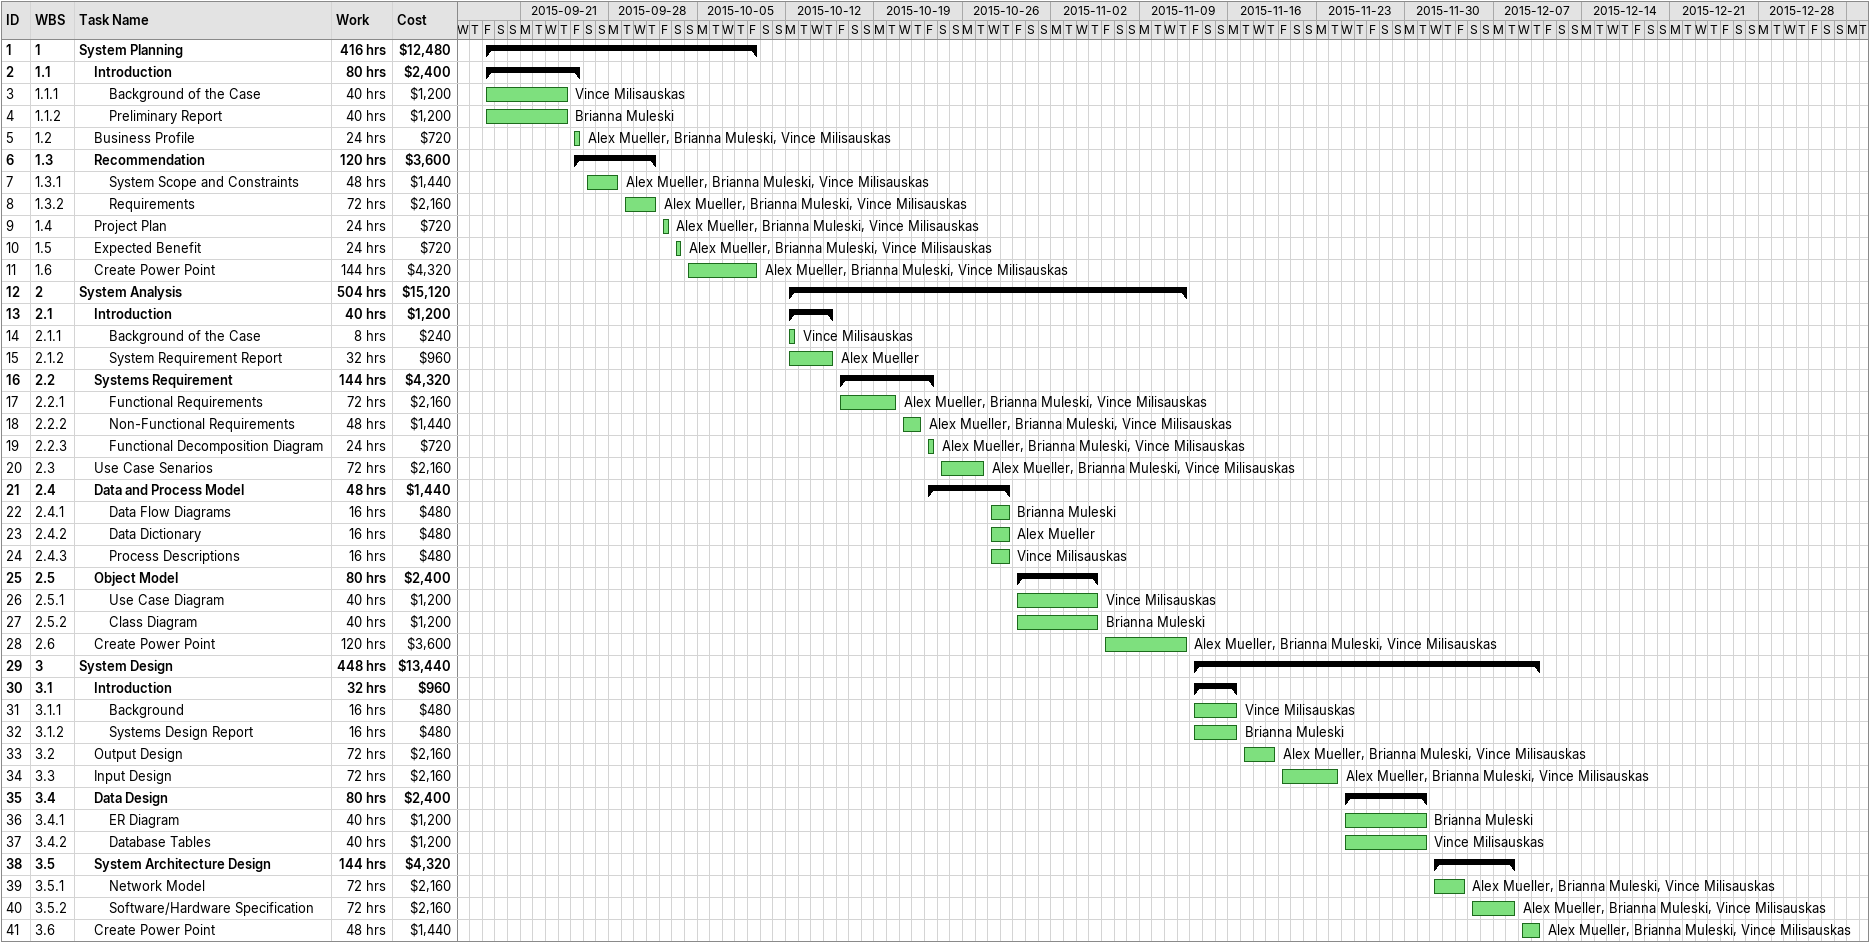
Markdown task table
| ID | WBS | Task | Start | Finish | Resources | Work (h) | Cost ($) |
|---|---|---|---|---|---|---|---|
| 1 | 1 | **System Planning** | 2015-09-18 | 2015-10-09 |  | 416 | 12480 |
| 2 | 1.1 | **Introduction** | 2015-09-18 | 2015-09-25 |  | 80 | 2400 |
| 3 | 1.1.1 | Background of the Case | 2015-09-18 | 2015-09-24 | Vince Milisauskas | 40 | 1200 |
| 4 | 1.1.2 | Preliminary Report | 2015-09-18 | 2015-09-24 | Brianna Muleski | 40 | 1200 |
| 5 | 1.2 | Business Profile | 2015-09-25 | 2015-09-25 | Alex Mueller, Brianna Muleski, Vince Milisauskas | 24 | 720 |
| 6 | 1.3 | **Recommendation** | 2015-09-25 | 2015-10-01 |  | 120 | 3600 |
| 7 | 1.3.1 | System Scope and Constraints | 2015-09-26 | 2015-09-28 | Alex Mueller, Brianna Muleski, Vince Milisauskas | 48 | 1440 |
| 8 | 1.3.2 | Requirements | 2015-09-29 | 2015-10-01 | Alex Mueller, Brianna Muleski, Vince Milisauskas | 72 | 2160 |
| 9 | 1.4 | Project Plan | 2015-10-02 | 2015-10-02 | Alex Mueller, Brianna Muleski, Vince Milisauskas | 24 | 720 |
| 10 | 1.5 | Expected Benefit | 2015-10-03 | 2015-10-03 | Alex Mueller, Brianna Muleski, Vince Milisauskas | 24 | 720 |
| 11 | 1.6 | Create Power Point | 2015-10-04 | 2015-10-09 | Alex Mueller, Brianna Muleski, Vince Milisauskas | 144 | 4320 |
| 12 | 2 | **System Analysis** | 2015-10-12 | 2015-11-12 |  | 504 | 15120 |
| 13 | 2.1 | **Introduction** | 2015-10-12 | 2015-10-15 |  | 40 | 1200 |
| 14 | 2.1.1 | Background of the Case | 2015-10-12 | 2015-10-12 | Vince Milisauskas | 8 | 240 |
| 15 | 2.1.2 | System Requirement Report | 2015-10-12 | 2015-10-15 | Alex Mueller | 32 | 960 |
| 16 | 2.2 | **Systems Requirement** | 2015-10-16 | 2015-10-23 |  | 144 | 4320 |
| 17 | 2.2.1 | Functional Requirements | 2015-10-16 | 2015-10-20 | Alex Mueller, Brianna Muleski, Vince Milisauskas | 72 | 2160 |
| 18 | 2.2.2 | Non-Functional Requirements | 2015-10-21 | 2015-10-22 | Alex Mueller, Brianna Muleski, Vince Milisauskas | 48 | 1440 |
| 19 | 2.2.3 | Functional Decomposition Diagram | 2015-10-23 | 2015-10-23 | Alex Mueller, Brianna Muleski, Vince Milisauskas | 24 | 720 |
| 20 | 2.3 | Use Case Senarios | 2015-10-24 | 2015-10-27 | Alex Mueller, Brianna Muleski, Vince Milisauskas | 72 | 2160 |
| 21 | 2.4 | **Data and Process Model** | 2015-10-23 | 2015-10-29 |  | 48 | 1440 |
| 22 | 2.4.1 | Data Flow Diagrams | 2015-10-28 | 2015-10-29 | Brianna Muleski | 16 | 480 |
| 23 | 2.4.2 | Data Dictionary | 2015-10-28 | 2015-10-29 | Alex Mueller | 16 | 480 |
| 24 | 2.4.3 | Process Descriptions | 2015-10-28 | 2015-10-29 | Vince Milisauskas | 16 | 480 |
| 25 | 2.5 | **Object Model** | 2015-10-30 | 2015-11-05 |  | 80 | 2400 |
| 26 | 2.5.1 | Use Case Diagram | 2015-10-30 | 2015-11-05 | Vince Milisauskas | 40 | 1200 |
| 27 | 2.5.2 | Class Diagram | 2015-10-30 | 2015-11-05 | Brianna Muleski | 40 | 1200 |
| 28 | 2.6 | Create Power Point | 2015-11-06 | 2015-11-12 | Alex Mueller, Brianna Muleski, Vince Milisauskas | 120 | 3600 |
| 29 | 3 | **System Design** | 2015-11-13 | 2015-12-10 |  | 448 | 13440 |
| 30 | 3.1 | **Introduction** | 2015-11-13 | 2015-11-16 |  | 32 | 960 |
| 31 | 3.1.1 | Background | 2015-11-13 | 2015-11-16 | Vince Milisauskas | 16 | 480 |
| 32 | 3.1.2 | Systems Design Report | 2015-11-13 | 2015-11-16 | Brianna Muleski | 16 | 480 |
| 33 | 3.2 | Output Design | 2015-11-17 | 2015-11-19 | Alex Mueller, Brianna Muleski, Vince Milisauskas | 72 | 2160 |
| 34 | 3.3 | Input Design | 2015-11-20 | 2015-11-24 | Alex Mueller, Brianna Muleski, Vince Milisauskas | 72 | 2160 |
| 35 | 3.4 | **Data Design** | 2015-11-25 | 2015-12-01 |  | 80 | 2400 |
| 36 | 3.4.1 | ER Diagram | 2015-11-25 | 2015-12-01 | Brianna Muleski | 40 | 1200 |
| 37 | 3.4.2 | Database Tables | 2015-11-25 | 2015-12-01 | Vince Milisauskas | 40 | 1200 |
| 38 | 3.5 | **System Architecture Design** | 2015-12-02 | 2015-12-08 |  | 144 | 4320 |
| 39 | 3.5.1 | Network Model | 2015-12-02 | 2015-12-04 | Alex Mueller, Brianna Muleski, Vince Milisauskas | 72 | 2160 |
| 40 | 3.5.2 | Software/Hardware Specification | 2015-12-05 | 2015-12-08 | Alex Mueller, Brianna Muleski, Vince Milisauskas | 72 | 2160 |
| 41 | 3.6 | Create Power Point | 2015-12-09 | 2015-12-10 | Alex Mueller, Brianna Muleski, Vince Milisauskas | 48 | 1440 |
